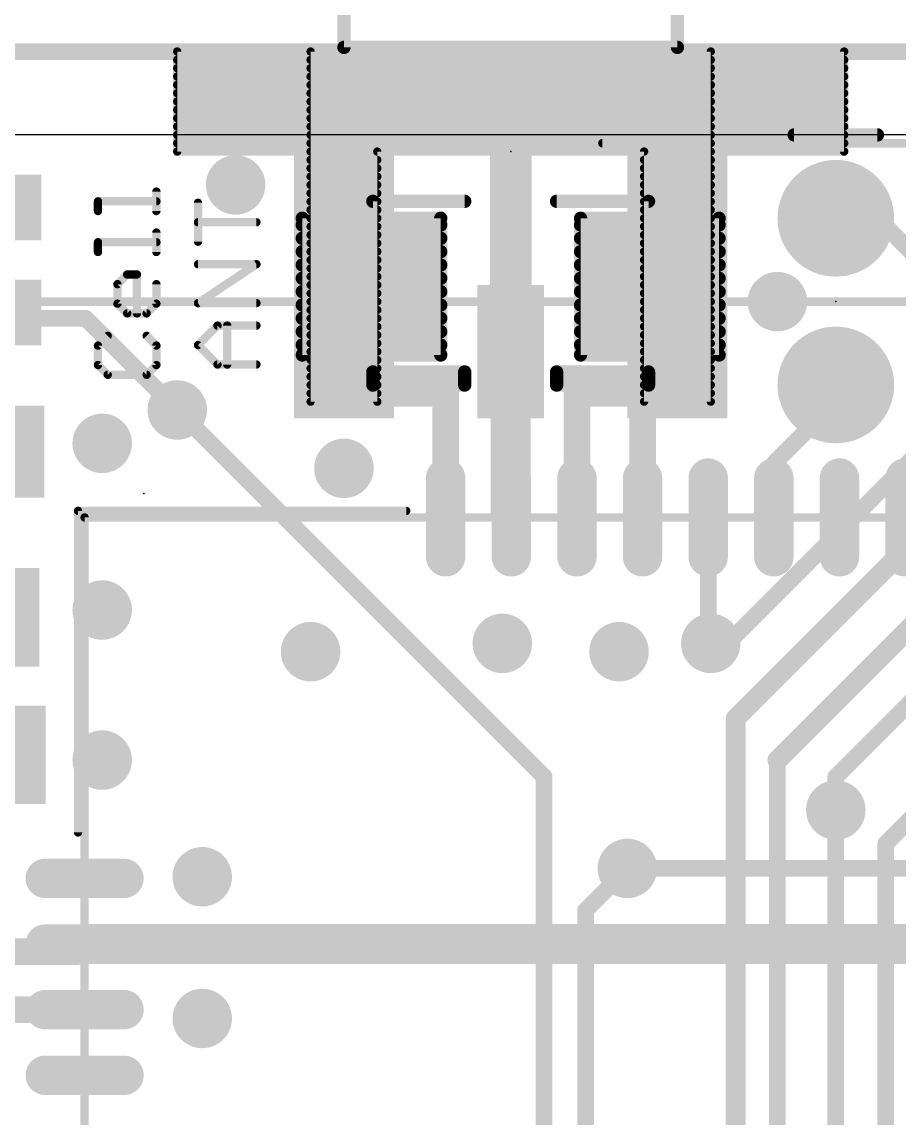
# Model space of a CAD drawing. Extents: x -18.9 to 56.5, y -5.3 to 63.2.
# Drawn here: x 13 to 26.36, y 34.55 to 51.25 of the extents above; entities that cross this region are included whole.
import ezdxf

# ---------------------------------------------------------------- set-up
doc = ezdxf.new("R2010")
doc.units = 0
for name, color, linetype in [('1', 12, 'CONTINUOUS'), ('16', 132, 'CONTINUOUS'), ('17', 110, 'CONTINUOUS'), ('18', 110, 'CONTINUOUS'), ('20', 53, 'CONTINUOUS'), ('21', 40, 'CONTINUOUS'), ('23', 53, 'CONTINUOUS'), ('24', 53, 'CONTINUOUS'), ('47', 253, 'CONTINUOUS'), ('51', 253, 'CONTINUOUS')]:
    doc.layers.add(name, color=color, linetype=linetype)

# ---------------------------------------------------------------- blocks, each defined once
blk = doc.blocks.new('RECT')
blk.add_solid([(-0.5, -0.5), (0.5, -0.5), (-0.5, 0.5), (0.5, 0.5)])
blk = doc.blocks.new('ROUNDP')
at = {"const_width": 0.5}
blk.add_lwpolyline([(0, -0.25, 1), (0, 0.25, 1), (0, -0.25)], format="xyb", dxfattribs=at)
blk = doc.blocks.new('RECT288000X96000R100')
at = {"const_width": 0.3}
blk.add_lwpolyline([(0.75, 0), (0.75, 0, 0.4142), (0.6, 0.15), (-0.6, 0.15, 0.4142), (-0.75, 0), (-0.75, 0, 0.4142), (-0.6, -0.15), (0.6, -0.15, 0.4142)], format="xyb", close=True, dxfattribs=at)
blk.add_solid([(-0.6254, -0.0254), (0.6254, -0.0254), (-0.6254, 0.0254), (0.6254, 0.0254)])
blk = doc.blocks.new('ROUNDV')
at = {"const_width": 0.5}
blk.add_lwpolyline([(0, -0.25, 1), (0, 0.25, 1), (0, -0.25)], format="xyb", dxfattribs=at)

msp = doc.modelspace()

# ---------------------------------------------------------------- linework, layer by layer
at = {"layer": '1'}
for points, const_width in [([(45.72, 50.8), (0, 50.8)], 0.254), ([(17.272, 46.1772), (17.272, 48.26)], 0.2032), ([(17.272, 48.26), (19.3818, 48.26)], 0.2032), ([(19.3818, 48.26), (19.3818, 46.1772)], 0.2032), ([(21.5122, 48.26), (23.622, 48.26)], 0.2032), ([(21.5122, 46.1772), (21.5122, 48.26)], 0.2032), ([(23.622, 48.26), (23.622, 46.1772)], 0.2032), ([(17.272, 48.1584), (19.3818, 48.1584)], 0.2032), ([(21.5122, 48.1584), (23.622, 48.1584)], 0.2032), ([(17.272, 47.9552), (19.3818, 47.9552)], 0.2032), ([(21.5122, 47.9552), (23.622, 47.9552)], 0.2032), ([(17.272, 47.752), (19.3818, 47.752)], 0.2032), ([(21.5122, 47.752), (23.622, 47.752)], 0.2032), ([(17.272, 47.5488), (19.3818, 47.5488)], 0.2032), ([(21.5122, 47.5488), (23.622, 47.5488)], 0.2032), ([(17.272, 47.3456), (19.3818, 47.3456)], 0.2032), ([(21.5122, 47.3456), (23.622, 47.3456)], 0.2032), ([(22.733, 45.593), (22.733, 47.244)], 0.4064), ([(22.733, 47.244), (22.987, 47.244)], 0.4064), ([(22.456, 43.702), (22.456, 47.117)], 0.4064), ([(22.456, 47.117), (22.987, 47.117)], 0.4064), ([(17.272, 47.1424), (19.3818, 47.1424)], 0.2032), ([(21.5122, 47.1424), (23.622, 47.1424)], 0.2032), ([(12.845, 46.825), (12.934, 46.736)], 0.254), ([(17.272, 46.9392), (19.3818, 46.9392)], 0.2032), ([(21.5122, 46.9392), (23.622, 46.9392)], 0.2032), ([(12.934, 46.736), (13.97, 46.736)], 0.254), ([(13.97, 46.736), (15.367, 45.339)], 0.254), ([(17.272, 46.736), (19.3818, 46.736)], 0.2032), ([(21.5122, 46.736), (23.622, 46.736)], 0.2032), ([(17.272, 46.5328), (19.3818, 46.5328)], 0.2032), ([(21.5122, 46.5328), (23.622, 46.5328)], 0.2032), ([(17.272, 46.3296), (19.3818, 46.3296)], 0.2032), ([(20.447, 43.711), (20.447, 46.228)], 0.6096), ([(21.5122, 46.3296), (23.622, 46.3296)], 0.2032), ([(19.3818, 46.1772), (17.272, 46.1772)], 0.2032), ([(23.622, 46.1772), (21.5122, 46.1772)], 0.2032), ([(19.456, 45.593), (18.288, 45.593)], 0.4064), ([(19.456, 43.702), (19.456, 45.593)], 0.4064), ([(21.456, 43.702), (21.456, 45.593)], 0.4064), ([(21.456, 45.593), (22.733, 45.593)], 0.4064), ([(25.4, 45.466), (25.4, 45.72)], 0.254), ([(24.456, 44.522), (25.4, 45.466)], 0.254), ([(24.456, 43.702), (24.456, 44.522)], 0.254), ([(20.456, 43.702), (20.447, 43.711)], 0.6096), ([(23.456, 41.822), (23.456, 43.702)], 0.254), ([(28.456, 42.807), (25.4, 39.751)], 0.254), ([(23.495, 41.783), (23.456, 41.822)], 0.254), ([(25.4, 39.751), (25.4, 39.243)], 0.254), ([(22.225, 38.354), (33.147, 38.354)], 0.254), ([(13.956, 37.202), (40.132, 37.202)], 0.6096), ([(11.557, 37.087), (13.841, 37.087)], 0.4064), ([(13.841, 37.087), (13.956, 37.202)], 0.4064), ([(13.956, 36.202), (12.312, 36.202)], 0.4064)]:
    msp.add_lwpolyline(points, dxfattribs=dict(at, const_width=const_width))
for points, const_width in [([(17.3228, 48.26, 1), (17.2212, 48.26)], 0.1016), ([(17.272, 48.3108, 1), (17.272, 48.2092)], 0.1016), ([(19.4326, 48.26, 1), (19.331, 48.26)], 0.1016), ([(19.3818, 48.2092, 1), (19.3818, 48.3108)], 0.1016), ([(21.5122, 48.3108, 1), (21.5122, 48.2092)], 0.1016), ([(21.563, 48.26, 1), (21.4614, 48.26)], 0.1016), ([(23.6728, 48.26, 1), (23.5712, 48.26)], 0.1016), ([(23.622, 48.2092, 1), (23.622, 48.3108)], 0.1016), ([(17.272, 48.2092, 1), (17.272, 48.1076)], 0.1016), ([(19.3818, 48.1076, 1), (19.3818, 48.2092)], 0.1016), ([(21.5122, 48.2092, 1), (21.5122, 48.1076)], 0.1016), ([(23.622, 48.1076, 1), (23.622, 48.2092)], 0.1016), ([(17.272, 48.006, 1), (17.272, 47.9044)], 0.1016), ([(19.3818, 47.9044, 1), (19.3818, 48.006)], 0.1016), ([(21.5122, 48.006, 1), (21.5122, 47.9044)], 0.1016), ([(23.622, 47.9044, 1), (23.622, 48.006)], 0.1016), ([(17.272, 47.8028, 1), (17.272, 47.7012)], 0.1016), ([(19.3818, 47.7012, 1), (19.3818, 47.8028)], 0.1016), ([(21.5122, 47.8028, 1), (21.5122, 47.7012)], 0.1016), ([(23.622, 47.7012, 1), (23.622, 47.8028)], 0.1016), ([(17.272, 47.5996, 1), (17.272, 47.498)], 0.1016), ([(19.3818, 47.498, 1), (19.3818, 47.5996)], 0.1016), ([(21.5122, 47.5996, 1), (21.5122, 47.498)], 0.1016), ([(23.622, 47.498, 1), (23.622, 47.5996)], 0.1016), ([(17.272, 47.3964, 1), (17.272, 47.2948)], 0.1016), ([(19.3818, 47.2948, 1), (19.3818, 47.3964)], 0.1016), ([(21.5122, 47.3964, 1), (21.5122, 47.2948)], 0.1016), ([(22.8346, 47.244, 1), (22.6314, 47.244)], 0.2032), ([(22.733, 47.3456, 1), (22.733, 47.1424)], 0.2032), ([(22.987, 47.1424, 1), (22.987, 47.3456)], 0.2032), ([(23.622, 47.2948, 1), (23.622, 47.3964)], 0.1016), ([(22.5576, 47.117, 1), (22.3544, 47.117)], 0.2032), ([(22.456, 47.2186, 1), (22.456, 47.0154)], 0.2032), ([(22.987, 47.0154, 1), (22.987, 47.2186)], 0.2032), ([(17.272, 47.1932, 1), (17.272, 47.0916)], 0.1016), ([(19.3818, 47.0916, 1), (19.3818, 47.1932)], 0.1016), ([(21.5122, 47.1932, 1), (21.5122, 47.0916)], 0.1016), ([(23.622, 47.0916, 1), (23.622, 47.1932)], 0.1016), ([(17.272, 46.99, 1), (17.272, 46.8884)], 0.1016), ([(19.3818, 46.8884, 1), (19.3818, 46.99)], 0.1016), ([(21.5122, 46.99, 1), (21.5122, 46.8884)], 0.1016), ([(23.622, 46.8884, 1), (23.622, 46.99)], 0.1016), ([(12.8891, 46.6911, 1), (12.9789, 46.7809)], 0.127), ([(14.0149, 46.7809, 1), (13.9251, 46.6911)], 0.127), ([(13.97, 46.6725, 1), (13.97, 46.7995)], 0.127), ([(17.272, 46.7868, 1), (17.272, 46.6852)], 0.1016), ([(19.3818, 46.6852, 1), (19.3818, 46.7868)], 0.1016), ([(21.5122, 46.7868, 1), (21.5122, 46.6852)], 0.1016), ([(23.622, 46.6852, 1), (23.622, 46.7868)], 0.1016), ([(17.272, 46.5836, 1), (17.272, 46.482)], 0.1016), ([(19.3818, 46.482, 1), (19.3818, 46.5836)], 0.1016), ([(21.5122, 46.5836, 1), (21.5122, 46.482)], 0.1016), ([(23.622, 46.482, 1), (23.622, 46.5836)], 0.1016), ([(17.272, 46.3804, 1), (17.272, 46.2788)], 0.1016), ([(19.3818, 46.2788, 1), (19.3818, 46.3804)], 0.1016), ([(20.5994, 46.228, 1), (20.2946, 46.228)], 0.3048), ([(21.5122, 46.3804, 1), (21.5122, 46.2788)], 0.1016), ([(23.622, 46.2788, 1), (23.622, 46.3804)], 0.1016), ([(17.272, 46.228, 1), (17.272, 46.1264)], 0.1016), ([(19.3818, 46.1264, 1), (19.3818, 46.228)], 0.1016), ([(21.5122, 46.228, 1), (21.5122, 46.1264)], 0.1016), ([(23.622, 46.1264, 1), (23.622, 46.228)], 0.1016), ([(17.2212, 46.1772, 1), (17.3228, 46.1772)], 0.1016), ([(19.331, 46.1772, 1), (19.4326, 46.1772)], 0.1016), ([(21.4614, 46.1772, 1), (21.563, 46.1772)], 0.1016), ([(23.5712, 46.1772, 1), (23.6728, 46.1772)], 0.1016), ([(18.288, 45.6946, 1), (18.288, 45.4914)], 0.2032), ([(19.5576, 45.593, 1), (19.3544, 45.593)], 0.2032), ([(19.456, 45.4914, 1), (19.456, 45.6946)], 0.2032), ([(21.5576, 45.593, 1), (21.3544, 45.593)], 0.2032), ([(21.456, 45.6946, 1), (21.456, 45.4914)], 0.2032), ([(22.733, 45.4914, 1), (22.733, 45.6946)], 0.2032), ([(25.4635, 45.72, 1), (25.3365, 45.72)], 0.127), ([(22.6314, 45.593, 1), (22.8346, 45.593)], 0.2032), ([(15.3221, 45.2941, 1), (15.4119, 45.3839)], 0.127), ([(25.3365, 45.466, 1), (25.4635, 45.466)], 0.127), ([(25.4449, 45.4211, 1), (25.3551, 45.5109)], 0.127), ([(24.5195, 44.522, 1), (24.3925, 44.522)], 0.127), ([(24.4111, 44.5669, 1), (24.5009, 44.4771)], 0.127), ([(20.5548, 43.8188, 1), (20.3392, 43.6032)], 0.3048), ([(20.3482, 43.5942, 1), (20.5638, 43.8098)], 0.3048), ([(19.3544, 43.702, 1), (19.5576, 43.702)], 0.2032), ([(20.2946, 43.711, 1), (20.5994, 43.711)], 0.3048), ([(21.3544, 43.702, 1), (21.5576, 43.702)], 0.2032), ([(22.3544, 43.702, 1), (22.5576, 43.702)], 0.2032), ([(23.5195, 43.702, 1), (23.3925, 43.702)], 0.127), ([(24.3925, 43.702, 1), (24.5195, 43.702)], 0.127), ([(23.5009, 41.8669, 1), (23.4111, 41.7771)], 0.127), ([(23.3925, 41.822, 1), (23.5195, 41.822)], 0.127), ([(23.4501, 41.7381, 1), (23.5399, 41.8279)], 0.127), ([(25.4635, 39.751, 1), (25.3365, 39.751)], 0.127), ([(25.3551, 39.7959, 1), (25.4449, 39.7061)], 0.127), ([(25.3365, 39.243, 1), (25.4635, 39.243)], 0.127), ([(22.225, 38.4175, 1), (22.225, 38.2905)], 0.127), ([(13.956, 37.3544, 1), (13.956, 37.0496)], 0.3048), ([(13.7692, 37.1588, 1), (13.9128, 37.0152)], 0.2032), ([(13.841, 36.9854, 1), (13.841, 37.1886)], 0.2032), ([(14.0278, 37.1302, 1), (13.8842, 37.2738)], 0.2032), ([(13.956, 36.1004, 1), (13.956, 36.3036)], 0.2032)]:
    msp.add_lwpolyline(points, format="xyb", dxfattribs=dict(at, const_width=const_width))
at = {"layer": '16'}
for points, const_width in [([(45.72, 50.8), (0, 50.8)], 0.254), ([(25.4, 48.26), (26.035, 48.26)], 0.254), ([(26.035, 48.26), (26.797, 47.498)], 0.254), ([(20.955, 39.751), (15.367, 45.339)], 0.254), ([(28.448, 45.212), (23.876, 40.64)], 0.3048), ([(26.797, 44.831), (23.749, 41.783)], 0.254), ([(26.797, 42.291), (24.511, 40.005)], 0.3048), ([(23.749, 41.783), (23.495, 41.783)], 0.254), ([(23.876, 40.64), (23.876, 18.923)], 0.3048), ([(24.511, 40.005), (24.511, 19.304)], 0.254), ([(20.955, 39.751), (20.955, 16.256)], 0.254), ([(27.051, 39.624), (26.162, 38.735)], 0.254), ([(25.4, 39.243), (25.4, 20.32)], 0.254), ([(26.162, 38.735), (26.162, 29.21)], 0.254), ([(21.59, 37.719), (22.225, 38.354)], 0.254), ([(21.59, 32.004), (21.59, 37.719)], 0.254)]:
    msp.add_lwpolyline(points, dxfattribs=dict(at, const_width=const_width))
for points, const_width in [([(25.4, 48.3235, 1), (25.4, 48.1965)], 0.127), ([(26.0799, 48.3049, 1), (25.9901, 48.2151)], 0.127), ([(26.035, 48.1965, 1), (26.035, 48.3235)], 0.127), ([(15.4119, 45.3839, 1), (15.3221, 45.2941)], 0.127), ([(23.495, 41.8465, 1), (23.495, 41.7195)], 0.127), ([(23.7041, 41.8279, 1), (23.7939, 41.7381)], 0.127), ([(23.749, 41.7195, 1), (23.749, 41.8465)], 0.127), ([(23.9522, 40.64, 1), (23.7998, 40.64)], 0.1524), ([(23.8221, 40.6939, 1), (23.9299, 40.5861)], 0.1524), ([(24.4571, 40.0589, 1), (24.5649, 39.9511)], 0.1524), ([(24.5745, 40.005, 1), (24.4475, 40.005)], 0.127), ([(21.0185, 39.751, 1), (20.8915, 39.751)], 0.127), ([(20.9101, 39.7061, 1), (20.9999, 39.7959)], 0.127), ([(25.4635, 39.243, 1), (25.3365, 39.243)], 0.127), ([(26.2255, 38.735, 1), (26.0985, 38.735)], 0.127), ([(26.1171, 38.7799, 1), (26.2069, 38.6901)], 0.127), ([(22.2699, 38.3091, 1), (22.1801, 38.3989)], 0.127), ([(21.6535, 37.719, 1), (21.5265, 37.719)], 0.127), ([(21.5451, 37.7639, 1), (21.6349, 37.6741)], 0.127)]:
    msp.add_lwpolyline(points, format="xyb", dxfattribs=dict(at, const_width=const_width))
at = {"layer": '20'}
msp.add_line((43.18, 49.53), (2.54, 49.53), dxfattribs=at)
at = {"layer": '21', "const_width": 0.0635}
for points in [[(15.0813, 48.6666, 1), (15.0177, 48.6666)], [(14.1597, 48.5501, 1), (14.1597, 48.4866)], [(14.1915, 48.5183, 1), (14.128, 48.5183)], [(15.0495, 48.4866, 1), (15.0495, 48.5501)], [(15.7155, 48.4954, 1), (15.652, 48.4954)], [(14.128, 48.37, 1), (14.1915, 48.37)], [(15.0177, 48.37, 1), (15.0813, 48.37)], [(15.0813, 48.0429, 1), (15.0177, 48.0429)], [(15.6837, 48.2306, 1), (15.6837, 48.1671)], [(16.5735, 48.1671, 1), (16.5735, 48.2306)], [(14.1597, 47.9264, 1), (14.1597, 47.8629)], [(14.1915, 47.8946, 1), (14.128, 47.8946)], [(15.0495, 47.8629, 1), (15.0495, 47.9264)], [(15.652, 47.9023, 1), (15.7155, 47.9023)], [(14.128, 47.7463, 1), (14.1915, 47.7463)], [(15.0177, 47.7463, 1), (15.0813, 47.7463)], [(15.6837, 47.5917, 1), (15.6837, 47.5282)], [(16.5911, 47.5335, 1), (16.5559, 47.5863)], [(16.5735, 47.5282, 1), (16.5735, 47.5917)], [(14.6046, 47.4357, 1), (14.6046, 47.3722)], [(14.6271, 47.3815, 1), (14.5822, 47.4264)], [(14.7847, 47.404, 1), (14.7212, 47.404)], [(14.7529, 47.3722, 1), (14.7529, 47.4357)], [(14.4339, 47.2782, 1), (14.4788, 47.2332)], [(14.4881, 47.2557, 1), (14.4246, 47.2557)], [(15.0813, 47.2557, 1), (15.0177, 47.2557)], [(14.4788, 46.9816, 1), (14.4339, 46.9367)], [(14.4246, 46.9591, 1), (14.4881, 46.9591)], [(15.0177, 46.9591, 1), (15.0813, 46.9591)], [(15.072, 46.9367, 1), (15.027, 46.9816)], [(15.6837, 46.9985, 1), (15.6837, 46.935)], [(15.6661, 46.9932, 1), (15.7014, 46.9403)], [(16.5735, 46.935, 1), (16.5735, 46.9985)], [(14.6046, 46.8426, 1), (14.6046, 46.7791)], [(14.5822, 46.7884, 1), (14.6271, 46.8333)], [(14.7212, 46.8108, 1), (14.7847, 46.8108)], [(14.8788, 46.8333, 1), (14.9237, 46.7884)], [(14.9012, 46.7791, 1), (14.9012, 46.8426)], [(15.9803, 46.6561, 1), (15.9803, 46.5926)], [(16.0028, 46.6019, 1), (15.9579, 46.6468)], [(16.1604, 46.6244, 1), (16.0969, 46.6244)], [(16.5735, 46.5926, 1), (16.5735, 46.6561)], [(14.3305, 46.446, 1), (14.2856, 46.4909)], [(14.9237, 46.4909, 1), (14.8788, 46.446)], [(14.1915, 46.3202, 1), (14.128, 46.3202)], [(14.1373, 46.3426, 1), (14.1822, 46.2977)], [(15.0813, 46.3202, 1), (15.0177, 46.3202)], [(15.027, 46.2977, 1), (15.072, 46.3426)], [(15.7062, 46.3503, 1), (15.6613, 46.3054)], [(15.6613, 46.3503, 1), (15.7062, 46.3054)], [(14.128, 46.0236, 1), (14.1915, 46.0236)], [(14.1822, 46.046, 1), (14.1373, 46.0011)], [(14.308, 45.9071, 1), (14.308, 45.8436)], [(14.2856, 45.8529, 1), (14.3305, 45.8978)], [(14.8788, 45.8978, 1), (14.9237, 45.8529)], [(14.9012, 45.8436, 1), (14.9012, 45.9071)], [(15.0177, 46.0236, 1), (15.0813, 46.0236)], [(15.072, 46.0011, 1), (15.027, 46.046)], [(15.9803, 46.063, 1), (15.9803, 45.9995)], [(15.9579, 46.0088, 1), (16.0028, 46.0537)], [(16.0969, 46.0312, 1), (16.1604, 46.0312)], [(16.5735, 45.9995, 1), (16.5735, 46.063)], [(13.8878, 43.802, 1), (13.8242, 43.802)], [(13.856, 43.8338, 1), (13.856, 43.7702)], [(18.856, 43.7702, 1), (18.856, 43.8338)], [(13.8242, 38.902, 1), (13.8878, 38.902)]]:
    msp.add_lwpolyline(points, format="xyb", dxfattribs=at)
at = {"layer": '21', "const_width": 0.127}
for points in [[(15.0495, 48.37), (15.0495, 48.6666)], [(14.1597, 48.37), (14.1597, 48.5183)], [(14.1597, 48.5183), (15.0495, 48.5183)], [(15.6837, 47.9023), (15.6837, 48.4954)], [(15.0495, 47.7463), (15.0495, 48.0429)], [(16.5735, 48.1988), (15.6837, 48.1988)], [(14.1597, 47.7463), (14.1597, 47.8946)], [(14.1597, 47.8946), (15.0495, 47.8946)], [(15.6837, 46.9667), (16.5735, 47.5599)], [(16.5735, 47.5599), (15.6837, 47.5599)], [(14.4563, 47.2557), (14.6046, 47.404)], [(14.6046, 47.404), (14.7529, 47.404)], [(14.7529, 47.404), (14.7529, 46.8108)], [(14.4563, 46.9591), (14.4563, 47.2557)], [(15.0495, 47.2557), (15.0495, 46.9591)], [(14.6046, 46.8108), (14.4563, 46.9591)], [(15.0495, 46.9591), (14.9012, 46.8108)], [(16.5735, 46.9667), (15.6837, 46.9667)], [(14.9012, 46.8108), (14.6046, 46.8108)], [(15.6837, 46.3278), (15.9803, 46.6244)], [(15.9803, 46.6244), (16.5735, 46.6244)], [(16.1286, 46.0312), (16.1286, 46.6244)], [(14.308, 46.4685), (14.1597, 46.3202)], [(15.0495, 46.3202), (14.9012, 46.4685)], [(14.1597, 46.3202), (14.1597, 46.0236)], [(15.0495, 46.0236), (15.0495, 46.3202)], [(15.9803, 46.0312), (15.6837, 46.3278)], [(14.1597, 46.0236), (14.308, 45.8753)], [(14.308, 45.8753), (14.9012, 45.8753)], [(14.9012, 45.8753), (15.0495, 46.0236)], [(16.5735, 46.0312), (15.9803, 46.0312)], [(13.856, 38.902), (13.856, 43.802)], [(13.856, 43.802), (18.856, 43.802)]]:
    msp.add_lwpolyline(points, dxfattribs=at)
at = {"layer": '23'}
for p in [(20.447, 49.276), (25.4, 46.99)]:
    msp.add_point(p, dxfattribs=at)
at = {"layer": '24'}
msp.add_point((14.859, 44.069), dxfattribs=at)
at = {"layer": '47', "const_width": 0.13}
for points in [[(21.844, 49.403), (56.433, 49.403)], [(2.54, 46.99), (53.258, 46.99)]]:
    msp.add_lwpolyline(points, dxfattribs=at)
at = {"layer": '47', "const_width": 0.065}
msp.add_lwpolyline([(21.844, 49.4355, 1), (21.844, 49.3705)], format="xyb", dxfattribs=at)
at = {"layer": '51'}
for points, const_width in [([(17.907, 50.8635), (17.907, 52.7685)], 0.2032), ([(22.987, 52.7685), (22.987, 50.8635)], 0.2032), ([(22.987, 50.8635), (17.907, 50.8635)], 0.2032), ([(15.367, 49.276), (15.367, 50.8)], 0.127), ([(15.367, 50.8), (25.527, 50.8)], 0.127), ([(17.399, 45.466), (17.399, 50.8)], 0.127), ([(17.399, 50.8), (23.495, 50.8)], 0.127), ([(23.495, 50.8), (23.495, 45.466)], 0.127), ([(25.527, 50.8), (25.527, 49.276)], 0.127), ([(15.367, 50.673), (25.527, 50.673)], 0.127), ([(15.367, 50.546), (25.527, 50.546)], 0.127), ([(17.399, 50.673), (23.495, 50.673)], 0.127), ([(17.399, 50.546), (23.495, 50.546)], 0.127), ([(15.367, 50.419), (25.527, 50.419)], 0.127), ([(17.399, 50.419), (23.495, 50.419)], 0.127), ([(15.367, 50.292), (25.527, 50.292)], 0.127), ([(17.399, 50.292), (23.495, 50.292)], 0.127), ([(15.367, 50.165), (25.527, 50.165)], 0.127), ([(17.399, 50.165), (23.495, 50.165)], 0.127), ([(15.367, 50.038), (25.527, 50.038)], 0.127), ([(15.367, 49.911), (25.527, 49.911)], 0.127), ([(17.399, 50.038), (23.495, 50.038)], 0.127), ([(17.399, 49.911), (23.495, 49.911)], 0.127), ([(15.367, 49.784), (25.527, 49.784)], 0.127), ([(17.399, 49.784), (23.495, 49.784)], 0.127), ([(15.367, 49.657), (25.527, 49.657)], 0.127), ([(17.399, 49.657), (23.495, 49.657)], 0.127), ([(26.035, 49.53), (24.765, 49.53)], 0.2032), ([(15.367, 49.53), (25.527, 49.53)], 0.127), ([(15.367, 49.403), (25.527, 49.403)], 0.127), ([(17.399, 49.53), (23.495, 49.53)], 0.127), ([(17.399, 49.403), (23.495, 49.403)], 0.127), ([(25.527, 49.276), (15.367, 49.276)], 0.127), ([(15.367, 49.276), (25.527, 49.276)], 0.127), ([(17.399, 49.276), (23.495, 49.276)], 0.127), ([(22.479, 49.276), (18.415, 49.276)], 0.127), ([(18.415, 49.276), (18.415, 45.466)], 0.127), ([(22.479, 45.466), (22.479, 49.276)], 0.127), ([(17.399, 49.149), (18.415, 49.149)], 0.127), ([(22.479, 49.149), (23.495, 49.149)], 0.127), ([(17.399, 49.022), (18.415, 49.022)], 0.127), ([(17.399, 48.895), (18.415, 48.895)], 0.127), ([(22.479, 49.022), (23.495, 49.022)], 0.127), ([(22.479, 48.895), (23.495, 48.895)], 0.127), ([(17.399, 48.768), (18.415, 48.768)], 0.127), ([(22.479, 48.768), (23.495, 48.768)], 0.127), ([(17.399, 48.641), (18.415, 48.641)], 0.127), ([(18.347, 48.5186), (18.347, 45.9186)], 0.2032), ([(18.347, 48.5186), (19.747, 48.5186)], 0.2032), ([(21.147, 48.5186), (22.547, 48.5186)], 0.2032), ([(22.479, 48.641), (23.495, 48.641)], 0.127), ([(22.547, 45.9186), (22.547, 48.5186)], 0.2032), ([(17.399, 48.514), (18.415, 48.514)], 0.127), ([(17.399, 48.387), (18.415, 48.387)], 0.127), ([(22.479, 48.514), (23.495, 48.514)], 0.127), ([(22.479, 48.387), (23.495, 48.387)], 0.127), ([(17.399, 48.26), (18.415, 48.26)], 0.127), ([(22.479, 48.26), (23.495, 48.26)], 0.127), ([(17.399, 48.133), (18.415, 48.133)], 0.127), ([(22.479, 48.133), (23.495, 48.133)], 0.127), ([(17.399, 48.006), (18.415, 48.006)], 0.127), ([(17.399, 47.879), (18.415, 47.879)], 0.127), ([(22.479, 48.006), (23.495, 48.006)], 0.127), ([(22.479, 47.879), (23.495, 47.879)], 0.127), ([(17.399, 47.752), (18.415, 47.752)], 0.127), ([(22.479, 47.752), (23.495, 47.752)], 0.127), ([(17.399, 47.625), (18.415, 47.625)], 0.127), ([(22.479, 47.625), (23.495, 47.625)], 0.127), ([(17.399, 47.498), (18.415, 47.498)], 0.127), ([(17.399, 47.371), (18.415, 47.371)], 0.127), ([(22.479, 47.498), (23.495, 47.498)], 0.127), ([(22.479, 47.371), (23.495, 47.371)], 0.127), ([(17.399, 47.244), (18.415, 47.244)], 0.127), ([(22.479, 47.244), (23.495, 47.244)], 0.127), ([(17.399, 47.117), (18.415, 47.117)], 0.127), ([(22.479, 47.117), (23.495, 47.117)], 0.127), ([(17.399, 46.99), (18.415, 46.99)], 0.127), ([(22.479, 46.99), (23.495, 46.99)], 0.127), ([(17.399, 46.863), (18.415, 46.863)], 0.127), ([(17.399, 46.736), (18.415, 46.736)], 0.127), ([(22.479, 46.863), (23.495, 46.863)], 0.127), ([(22.479, 46.736), (23.495, 46.736)], 0.127), ([(17.399, 46.609), (18.415, 46.609)], 0.127), ([(22.479, 46.609), (23.495, 46.609)], 0.127), ([(17.399, 46.482), (18.415, 46.482)], 0.127), ([(22.479, 46.482), (23.495, 46.482)], 0.127), ([(17.399, 46.355), (18.415, 46.355)], 0.127), ([(17.399, 46.228), (18.415, 46.228)], 0.127), ([(22.479, 46.355), (23.495, 46.355)], 0.127), ([(22.479, 46.228), (23.495, 46.228)], 0.127), ([(17.399, 46.101), (18.415, 46.101)], 0.127), ([(22.479, 46.101), (23.495, 46.101)], 0.127), ([(17.399, 45.974), (18.415, 45.974)], 0.127), ([(18.347, 45.9186), (19.747, 45.9186)], 0.2032), ([(18.347, 45.7186), (18.347, 45.9186)], 0.2032), ([(19.747, 45.7186), (19.747, 45.9186)], 0.2032), ([(21.147, 45.9186), (22.547, 45.9186)], 0.2032), ([(21.147, 45.7186), (21.147, 45.9186)], 0.2032), ([(22.479, 45.974), (23.495, 45.974)], 0.127), ([(22.547, 45.7186), (22.547, 45.9186)], 0.2032), ([(17.399, 45.847), (18.415, 45.847)], 0.127), ([(17.399, 45.72), (18.415, 45.72)], 0.127), ([(18.347, 45.7186), (19.747, 45.7186)], 0.2032), ([(18.447, 45.8186), (19.747, 45.8186)], 0.2032), ([(21.147, 45.8186), (22.447, 45.8186)], 0.2032), ([(21.147, 45.7186), (22.547, 45.7186)], 0.2032), ([(22.479, 45.847), (23.495, 45.847)], 0.127), ([(22.479, 45.72), (23.495, 45.72)], 0.127), ([(17.399, 45.593), (18.415, 45.593)], 0.127), ([(22.479, 45.593), (23.495, 45.593)], 0.127), ([(18.415, 45.466), (17.399, 45.466)], 0.127), ([(17.399, 45.466), (18.415, 45.466)], 0.127), ([(23.495, 45.466), (22.479, 45.466)], 0.127), ([(22.479, 45.466), (23.495, 45.466)], 0.127), ([(13.956, 13.702), (13.956, 43.702)], 0.127), ([(13.956, 43.702), (43.956, 43.702)], 0.127)]:
    msp.add_lwpolyline(points, dxfattribs=dict(at, const_width=const_width))
for points, const_width in [([(17.907, 50.9143, 1), (17.907, 50.8127)], 0.1016), ([(22.987, 50.8127, 1), (22.987, 50.9143)], 0.1016), ([(15.367, 50.8318, 1), (15.367, 50.7683)], 0.0635), ([(15.3988, 50.8, 1), (15.3353, 50.8)], 0.0635), ([(17.399, 50.8318, 1), (17.399, 50.7683)], 0.0635), ([(17.4307, 50.8, 1), (17.3673, 50.8)], 0.0635), ([(17.8562, 50.8635, 1), (17.9578, 50.8635)], 0.1016), ([(22.9362, 50.8635, 1), (23.0378, 50.8635)], 0.1016), ([(23.5267, 50.8, 1), (23.4633, 50.8)], 0.0635), ([(23.495, 50.7683, 1), (23.495, 50.8318)], 0.0635), ([(25.5587, 50.8, 1), (25.4953, 50.8)], 0.0635), ([(25.527, 50.7683, 1), (25.527, 50.8318)], 0.0635), ([(15.367, 50.7048, 1), (15.367, 50.6412)], 0.0635), ([(15.367, 50.5778, 1), (15.367, 50.5142)], 0.0635), ([(17.399, 50.7048, 1), (17.399, 50.6412)], 0.0635), ([(17.399, 50.5778, 1), (17.399, 50.5142)], 0.0635), ([(23.495, 50.6412, 1), (23.495, 50.7048)], 0.0635), ([(23.495, 50.5142, 1), (23.495, 50.5778)], 0.0635), ([(25.527, 50.6412, 1), (25.527, 50.7048)], 0.0635), ([(25.527, 50.5142, 1), (25.527, 50.5778)], 0.0635), ([(15.367, 50.4508, 1), (15.367, 50.3873)], 0.0635), ([(17.399, 50.4508, 1), (17.399, 50.3873)], 0.0635), ([(23.495, 50.3873, 1), (23.495, 50.4508)], 0.0635), ([(25.527, 50.3873, 1), (25.527, 50.4508)], 0.0635), ([(15.367, 50.3238, 1), (15.367, 50.2602)], 0.0635), ([(17.399, 50.3238, 1), (17.399, 50.2602)], 0.0635), ([(23.495, 50.2602, 1), (23.495, 50.3238)], 0.0635), ([(25.527, 50.2602, 1), (25.527, 50.3238)], 0.0635), ([(15.367, 50.1968, 1), (15.367, 50.1332)], 0.0635), ([(17.399, 50.1968, 1), (17.399, 50.1332)], 0.0635), ([(23.495, 50.1332, 1), (23.495, 50.1968)], 0.0635), ([(25.527, 50.1332, 1), (25.527, 50.1968)], 0.0635), ([(15.367, 49.9428, 1), (15.367, 49.8792)], 0.0635), ([(15.367, 50.0698, 1), (15.367, 50.0063)], 0.0635), ([(17.399, 50.0698, 1), (17.399, 50.0063)], 0.0635), ([(17.399, 49.9428, 1), (17.399, 49.8792)], 0.0635), ([(23.495, 50.0063, 1), (23.495, 50.0698)], 0.0635), ([(23.495, 49.8792, 1), (23.495, 49.9428)], 0.0635), ([(25.527, 50.0063, 1), (25.527, 50.0698)], 0.0635), ([(25.527, 49.8792, 1), (25.527, 49.9428)], 0.0635), ([(15.367, 49.8158, 1), (15.367, 49.7522)], 0.0635), ([(17.399, 49.8158, 1), (17.399, 49.7522)], 0.0635), ([(23.495, 49.7522, 1), (23.495, 49.8158)], 0.0635), ([(25.527, 49.7522, 1), (25.527, 49.8158)], 0.0635), ([(15.367, 49.6888, 1), (15.367, 49.6253)], 0.0635), ([(17.399, 49.6888, 1), (17.399, 49.6253)], 0.0635), ([(23.495, 49.6253, 1), (23.495, 49.6888)], 0.0635), ([(24.765, 49.5808, 1), (24.765, 49.4792)], 0.1016), ([(25.527, 49.6253, 1), (25.527, 49.6888)], 0.0635), ([(26.035, 49.4792, 1), (26.035, 49.5808)], 0.1016), ([(15.367, 49.5618, 1), (15.367, 49.4982)], 0.0635), ([(15.367, 49.4348, 1), (15.367, 49.3713)], 0.0635), ([(17.399, 49.5618, 1), (17.399, 49.4982)], 0.0635), ([(17.399, 49.4348, 1), (17.399, 49.3713)], 0.0635), ([(23.495, 49.4982, 1), (23.495, 49.5618)], 0.0635), ([(23.495, 49.3713, 1), (23.495, 49.4348)], 0.0635), ([(25.527, 49.4982, 1), (25.527, 49.5618)], 0.0635), ([(25.527, 49.3713, 1), (25.527, 49.4348)], 0.0635), ([(15.367, 49.3078, 1), (15.367, 49.2443)], 0.0635), ([(15.367, 49.3078, 1), (15.367, 49.2443)], 0.0635), ([(15.3353, 49.276, 1), (15.3988, 49.276)], 0.0635), ([(17.399, 49.3078, 1), (17.399, 49.2443)], 0.0635), ([(18.415, 49.3078, 1), (18.415, 49.2443)], 0.0635), ([(18.4467, 49.276, 1), (18.3833, 49.276)], 0.0635), ([(22.5108, 49.276, 1), (22.4473, 49.276)], 0.0635), ([(22.479, 49.2443, 1), (22.479, 49.3078)], 0.0635), ([(23.495, 49.2443, 1), (23.495, 49.3078)], 0.0635), ([(25.4953, 49.276, 1), (25.5587, 49.276)], 0.0635), ([(25.527, 49.2443, 1), (25.527, 49.3078)], 0.0635), ([(25.527, 49.2443, 1), (25.527, 49.3078)], 0.0635), ([(17.399, 49.1808, 1), (17.399, 49.1172)], 0.0635), ([(18.415, 49.1172, 1), (18.415, 49.1808)], 0.0635), ([(22.479, 49.1808, 1), (22.479, 49.1172)], 0.0635), ([(23.495, 49.1172, 1), (23.495, 49.1808)], 0.0635), ([(17.399, 49.0538, 1), (17.399, 48.9903)], 0.0635), ([(17.399, 48.9268, 1), (17.399, 48.8633)], 0.0635), ([(18.415, 48.9903, 1), (18.415, 49.0538)], 0.0635), ([(18.415, 48.8633, 1), (18.415, 48.9268)], 0.0635), ([(22.479, 49.0538, 1), (22.479, 48.9903)], 0.0635), ([(22.479, 48.9268, 1), (22.479, 48.8633)], 0.0635), ([(23.495, 48.9903, 1), (23.495, 49.0538)], 0.0635), ([(23.495, 48.8633, 1), (23.495, 48.9268)], 0.0635), ([(17.399, 48.7998, 1), (17.399, 48.7362)], 0.0635), ([(18.415, 48.7362, 1), (18.415, 48.7998)], 0.0635), ([(22.479, 48.7998, 1), (22.479, 48.7362)], 0.0635), ([(23.495, 48.7362, 1), (23.495, 48.7998)], 0.0635), ([(17.399, 48.6728, 1), (17.399, 48.6093)], 0.0635), ([(18.3978, 48.5186, 1), (18.2962, 48.5186)], 0.1016), ([(18.347, 48.5694, 1), (18.347, 48.4678)], 0.1016), ([(18.415, 48.6093, 1), (18.415, 48.6728)], 0.0635), ([(19.747, 48.4678, 1), (19.747, 48.5694)], 0.1016), ([(21.147, 48.5694, 1), (21.147, 48.4678)], 0.1016), ([(22.479, 48.6728, 1), (22.479, 48.6093)], 0.0635), ([(22.5978, 48.5186, 1), (22.4962, 48.5186)], 0.1016), ([(22.547, 48.4678, 1), (22.547, 48.5694)], 0.1016), ([(23.495, 48.6093, 1), (23.495, 48.6728)], 0.0635), ([(17.399, 48.5458, 1), (17.399, 48.4823)], 0.0635), ([(17.399, 48.4188, 1), (17.399, 48.3552)], 0.0635), ([(18.415, 48.4823, 1), (18.415, 48.5458)], 0.0635), ([(18.415, 48.3552, 1), (18.415, 48.4188)], 0.0635), ([(22.479, 48.5458, 1), (22.479, 48.4823)], 0.0635), ([(22.479, 48.4188, 1), (22.479, 48.3552)], 0.0635), ([(23.495, 48.4823, 1), (23.495, 48.5458)], 0.0635), ([(23.495, 48.3552, 1), (23.495, 48.4188)], 0.0635), ([(17.399, 48.2918, 1), (17.399, 48.2283)], 0.0635), ([(18.415, 48.2283, 1), (18.415, 48.2918)], 0.0635), ([(22.479, 48.2918, 1), (22.479, 48.2283)], 0.0635), ([(23.495, 48.2283, 1), (23.495, 48.2918)], 0.0635), ([(17.399, 48.1648, 1), (17.399, 48.1013)], 0.0635), ([(18.415, 48.1013, 1), (18.415, 48.1648)], 0.0635), ([(22.479, 48.1648, 1), (22.479, 48.1013)], 0.0635), ([(23.495, 48.1013, 1), (23.495, 48.1648)], 0.0635), ([(17.399, 48.0378, 1), (17.399, 47.9742)], 0.0635), ([(17.399, 47.9108, 1), (17.399, 47.8473)], 0.0635), ([(18.415, 47.9742, 1), (18.415, 48.0378)], 0.0635), ([(18.415, 47.8473, 1), (18.415, 47.9108)], 0.0635), ([(22.479, 48.0378, 1), (22.479, 47.9742)], 0.0635), ([(22.479, 47.9108, 1), (22.479, 47.8473)], 0.0635), ([(23.495, 47.9742, 1), (23.495, 48.0378)], 0.0635), ([(23.495, 47.8473, 1), (23.495, 47.9108)], 0.0635), ([(17.399, 47.7838, 1), (17.399, 47.7203)], 0.0635), ([(18.415, 47.7203, 1), (18.415, 47.7838)], 0.0635), ([(22.479, 47.7838, 1), (22.479, 47.7203)], 0.0635), ([(23.495, 47.7203, 1), (23.495, 47.7838)], 0.0635), ([(17.399, 47.6568, 1), (17.399, 47.5932)], 0.0635), ([(18.415, 47.5932, 1), (18.415, 47.6568)], 0.0635), ([(22.479, 47.6568, 1), (22.479, 47.5932)], 0.0635), ([(23.495, 47.5932, 1), (23.495, 47.6568)], 0.0635), ([(17.399, 47.5298, 1), (17.399, 47.4663)], 0.0635), ([(17.399, 47.4028, 1), (17.399, 47.3392)], 0.0635), ([(18.415, 47.4663, 1), (18.415, 47.5298)], 0.0635), ([(18.415, 47.3392, 1), (18.415, 47.4028)], 0.0635), ([(22.479, 47.4028, 1), (22.479, 47.3392)], 0.0635), ([(22.479, 47.5298, 1), (22.479, 47.4663)], 0.0635), ([(23.495, 47.4663, 1), (23.495, 47.5298)], 0.0635), ([(23.495, 47.3392, 1), (23.495, 47.4028)], 0.0635), ([(17.399, 47.2758, 1), (17.399, 47.2122)], 0.0635), ([(18.415, 47.2122, 1), (18.415, 47.2758)], 0.0635), ([(22.479, 47.2758, 1), (22.479, 47.2122)], 0.0635), ([(23.495, 47.2122, 1), (23.495, 47.2758)], 0.0635), ([(17.399, 47.1488, 1), (17.399, 47.0853)], 0.0635), ([(18.415, 47.0853, 1), (18.415, 47.1488)], 0.0635), ([(22.479, 47.1488, 1), (22.479, 47.0853)], 0.0635), ([(23.495, 47.0853, 1), (23.495, 47.1488)], 0.0635), ([(17.399, 47.0218, 1), (17.399, 46.9582)], 0.0635), ([(18.415, 46.9582, 1), (18.415, 47.0218)], 0.0635), ([(22.479, 47.0218, 1), (22.479, 46.9582)], 0.0635), ([(23.495, 46.9582, 1), (23.495, 47.0218)], 0.0635), ([(17.399, 46.8948, 1), (17.399, 46.8312)], 0.0635), ([(17.399, 46.7678, 1), (17.399, 46.7043)], 0.0635), ([(18.415, 46.8312, 1), (18.415, 46.8948)], 0.0635), ([(18.415, 46.7043, 1), (18.415, 46.7678)], 0.0635), ([(22.479, 46.8948, 1), (22.479, 46.8312)], 0.0635), ([(22.479, 46.7678, 1), (22.479, 46.7043)], 0.0635), ([(23.495, 46.8312, 1), (23.495, 46.8948)], 0.0635), ([(23.495, 46.7043, 1), (23.495, 46.7678)], 0.0635), ([(17.399, 46.6408, 1), (17.399, 46.5772)], 0.0635), ([(18.415, 46.5772, 1), (18.415, 46.6408)], 0.0635), ([(22.479, 46.6408, 1), (22.479, 46.5772)], 0.0635), ([(23.495, 46.5772, 1), (23.495, 46.6408)], 0.0635), ([(17.399, 46.5138, 1), (17.399, 46.4502)], 0.0635), ([(18.415, 46.4502, 1), (18.415, 46.5138)], 0.0635), ([(22.479, 46.5138, 1), (22.479, 46.4502)], 0.0635), ([(23.495, 46.4502, 1), (23.495, 46.5138)], 0.0635), ([(17.399, 46.3868, 1), (17.399, 46.3233)], 0.0635), ([(17.399, 46.2598, 1), (17.399, 46.1962)], 0.0635), ([(18.415, 46.3233, 1), (18.415, 46.3868)], 0.0635), ([(18.415, 46.1962, 1), (18.415, 46.2598)], 0.0635), ([(22.479, 46.2598, 1), (22.479, 46.1962)], 0.0635), ([(22.479, 46.3868, 1), (22.479, 46.3233)], 0.0635), ([(23.495, 46.3233, 1), (23.495, 46.3868)], 0.0635), ([(23.495, 46.1962, 1), (23.495, 46.2598)], 0.0635), ([(17.399, 46.1328, 1), (17.399, 46.0692)], 0.0635), ([(18.415, 46.0692, 1), (18.415, 46.1328)], 0.0635), ([(22.479, 46.1328, 1), (22.479, 46.0692)], 0.0635), ([(23.495, 46.0692, 1), (23.495, 46.1328)], 0.0635), ([(17.399, 46.0058, 1), (17.399, 45.9423)], 0.0635), ([(18.347, 45.9694, 1), (18.347, 45.8678)], 0.1016), ([(18.3978, 45.9186, 1), (18.2962, 45.9186)], 0.1016), ([(18.2962, 45.9186, 1), (18.3978, 45.9186)], 0.1016), ([(18.415, 45.9423, 1), (18.415, 46.0058)], 0.0635), ([(19.7978, 45.9186, 1), (19.6962, 45.9186)], 0.1016), ([(19.747, 45.8678, 1), (19.747, 45.9694)], 0.1016), ([(21.147, 45.9694, 1), (21.147, 45.8678)], 0.1016), ([(21.1978, 45.9186, 1), (21.0962, 45.9186)], 0.1016), ([(22.479, 46.0058, 1), (22.479, 45.9423)], 0.0635), ([(22.5978, 45.9186, 1), (22.4962, 45.9186)], 0.1016), ([(22.4962, 45.9186, 1), (22.5978, 45.9186)], 0.1016), ([(22.547, 45.8678, 1), (22.547, 45.9694)], 0.1016), ([(23.495, 45.9423, 1), (23.495, 46.0058)], 0.0635), ([(17.399, 45.8788, 1), (17.399, 45.8152)], 0.0635), ([(17.399, 45.7518, 1), (17.399, 45.6882)], 0.0635), ([(18.347, 45.7694, 1), (18.347, 45.6678)], 0.1016), ([(18.2962, 45.7186, 1), (18.3978, 45.7186)], 0.1016), ([(18.447, 45.8694, 1), (18.447, 45.7678)], 0.1016), ([(18.415, 45.8152, 1), (18.415, 45.8788)], 0.0635), ([(18.415, 45.6882, 1), (18.415, 45.7518)], 0.0635), ([(19.6962, 45.7186, 1), (19.7978, 45.7186)], 0.1016), ([(19.747, 45.7678, 1), (19.747, 45.8694)], 0.1016), ([(19.747, 45.6678, 1), (19.747, 45.7694)], 0.1016), ([(21.147, 45.8694, 1), (21.147, 45.7678)], 0.1016), ([(21.147, 45.7694, 1), (21.147, 45.6678)], 0.1016), ([(21.0962, 45.7186, 1), (21.1978, 45.7186)], 0.1016), ([(22.447, 45.7678, 1), (22.447, 45.8694)], 0.1016), ([(22.479, 45.8788, 1), (22.479, 45.8152)], 0.0635), ([(22.479, 45.7518, 1), (22.479, 45.6882)], 0.0635), ([(22.4962, 45.7186, 1), (22.5978, 45.7186)], 0.1016), ([(22.547, 45.6678, 1), (22.547, 45.7694)], 0.1016), ([(23.495, 45.8152, 1), (23.495, 45.8788)], 0.0635), ([(23.495, 45.6882, 1), (23.495, 45.7518)], 0.0635), ([(17.399, 45.6248, 1), (17.399, 45.5613)], 0.0635), ([(18.415, 45.5613, 1), (18.415, 45.6248)], 0.0635), ([(22.479, 45.6248, 1), (22.479, 45.5613)], 0.0635), ([(23.495, 45.5613, 1), (23.495, 45.6248)], 0.0635), ([(17.399, 45.4978, 1), (17.399, 45.4342)], 0.0635), ([(17.399, 45.4978, 1), (17.399, 45.4342)], 0.0635), ([(17.3673, 45.466, 1), (17.4307, 45.466)], 0.0635), ([(18.3833, 45.466, 1), (18.4467, 45.466)], 0.0635), ([(18.415, 45.4342, 1), (18.415, 45.4978)], 0.0635), ([(18.415, 45.4342, 1), (18.415, 45.4978)], 0.0635), ([(22.479, 45.4978, 1), (22.479, 45.4342)], 0.0635), ([(22.479, 45.4978, 1), (22.479, 45.4342)], 0.0635), ([(22.4473, 45.466, 1), (22.5108, 45.466)], 0.0635), ([(23.4633, 45.466, 1), (23.5267, 45.466)], 0.0635), ([(23.495, 45.4342, 1), (23.495, 45.4978)], 0.0635), ([(23.495, 45.4342, 1), (23.495, 45.4978)], 0.0635), ([(13.956, 43.7338, 1), (13.956, 43.6703)], 0.0635), ([(13.9878, 43.702, 1), (13.9243, 43.702)], 0.0635)]:
    msp.add_lwpolyline(points, format="xyb", dxfattribs=dict(at, const_width=const_width))

# ---------------------------------------------------------------- block references
at = {"layer": '1'}
for p, xscale, yscale in [((17.907, 47.244), 1.524, 4.064), ((22.987, 47.244), 1.524, 4.064), ((20.447, 46.228), 1.016, 2.032), ((12.618, 42.179), 1.3, 1.5), ((12.714, 40.084), 1.3, 1.5)]:
    msp.add_blockref('RECT', p, dxfattribs=dict(at, xscale=xscale, yscale=yscale))
at = {"layer": '1', "xscale": 0.9}
for p in [(12.845, 48.425), (12.845, 46.825)]:
    msp.add_blockref('RECT', p, dxfattribs=at)
at = {"layer": '1', "xscale": 1.4, "yscale": 1.4, "rotation": 90}
msp.add_blockref('RECT', (12.645, 44.704), dxfattribs=at)
at = {"layer": '1', "rotation": 270}
for p in [(19.456, 43.702), (20.456, 43.702), (21.456, 43.702), (22.456, 43.702), (23.456, 43.702), (24.456, 43.702), (25.456, 43.702), (26.456, 43.702)]:
    msp.add_blockref('RECT288000X96000R100', p, dxfattribs=at)
at = {"layer": '1'}
for p in [(13.956, 38.202), (13.956, 37.202), (13.956, 36.202), (13.956, 35.202)]:
    msp.add_blockref('RECT288000X96000R100', p, dxfattribs=at)
at = {"layer": '16', "xscale": 1.524, "yscale": 4.064}
for p in [(17.907, 47.244), (22.987, 47.244)]:
    msp.add_blockref('RECT', p, dxfattribs=at)
at = {"layer": '17', "xscale": 1.778, "yscale": 1.778}
for p in [(25.4, 48.26), (25.4, 48.26), (25.4, 45.72), (25.4, 45.72)]:
    msp.add_blockref('ROUNDP', p, dxfattribs=at)
at = {"layer": '18', "xscale": 0.9064, "yscale": 0.9064}
for p in [(16.256, 48.768), (16.256, 48.768), (17.907, 47.244), (17.907, 47.244), (22.987, 47.244), (22.987, 47.244), (24.511, 46.99), (24.511, 46.99), (15.367, 45.339), (15.367, 45.339), (14.224, 44.831), (14.224, 44.831), (17.907, 44.45), (17.907, 44.45), (14.224, 42.291), (14.224, 42.291), (17.399, 41.656), (17.399, 41.656), (20.32, 41.783), (20.32, 41.783), (22.098, 41.656), (22.098, 41.656), (23.495, 41.783), (23.495, 41.783), (14.224, 40.005), (14.224, 40.005), (25.4, 39.243), (25.4, 39.243), (22.225, 38.354), (22.225, 38.354), (15.748, 38.227), (15.748, 38.227), (15.748, 36.068), (15.748, 36.068)]:
    msp.add_blockref('ROUNDV', p, dxfattribs=at)
at = {"layer": '51', "rotation": 270}
for p, xscale, yscale in [((20.447, 47.6885), 3.175, 0.635), ((25.4, 48.26), 0.508, 0.508), ((25.4, 45.72), 0.508, 0.508)]:
    msp.add_blockref('RECT', p, dxfattribs=dict(at, xscale=xscale, yscale=yscale))

doc.saveas('drawing.dxf')
